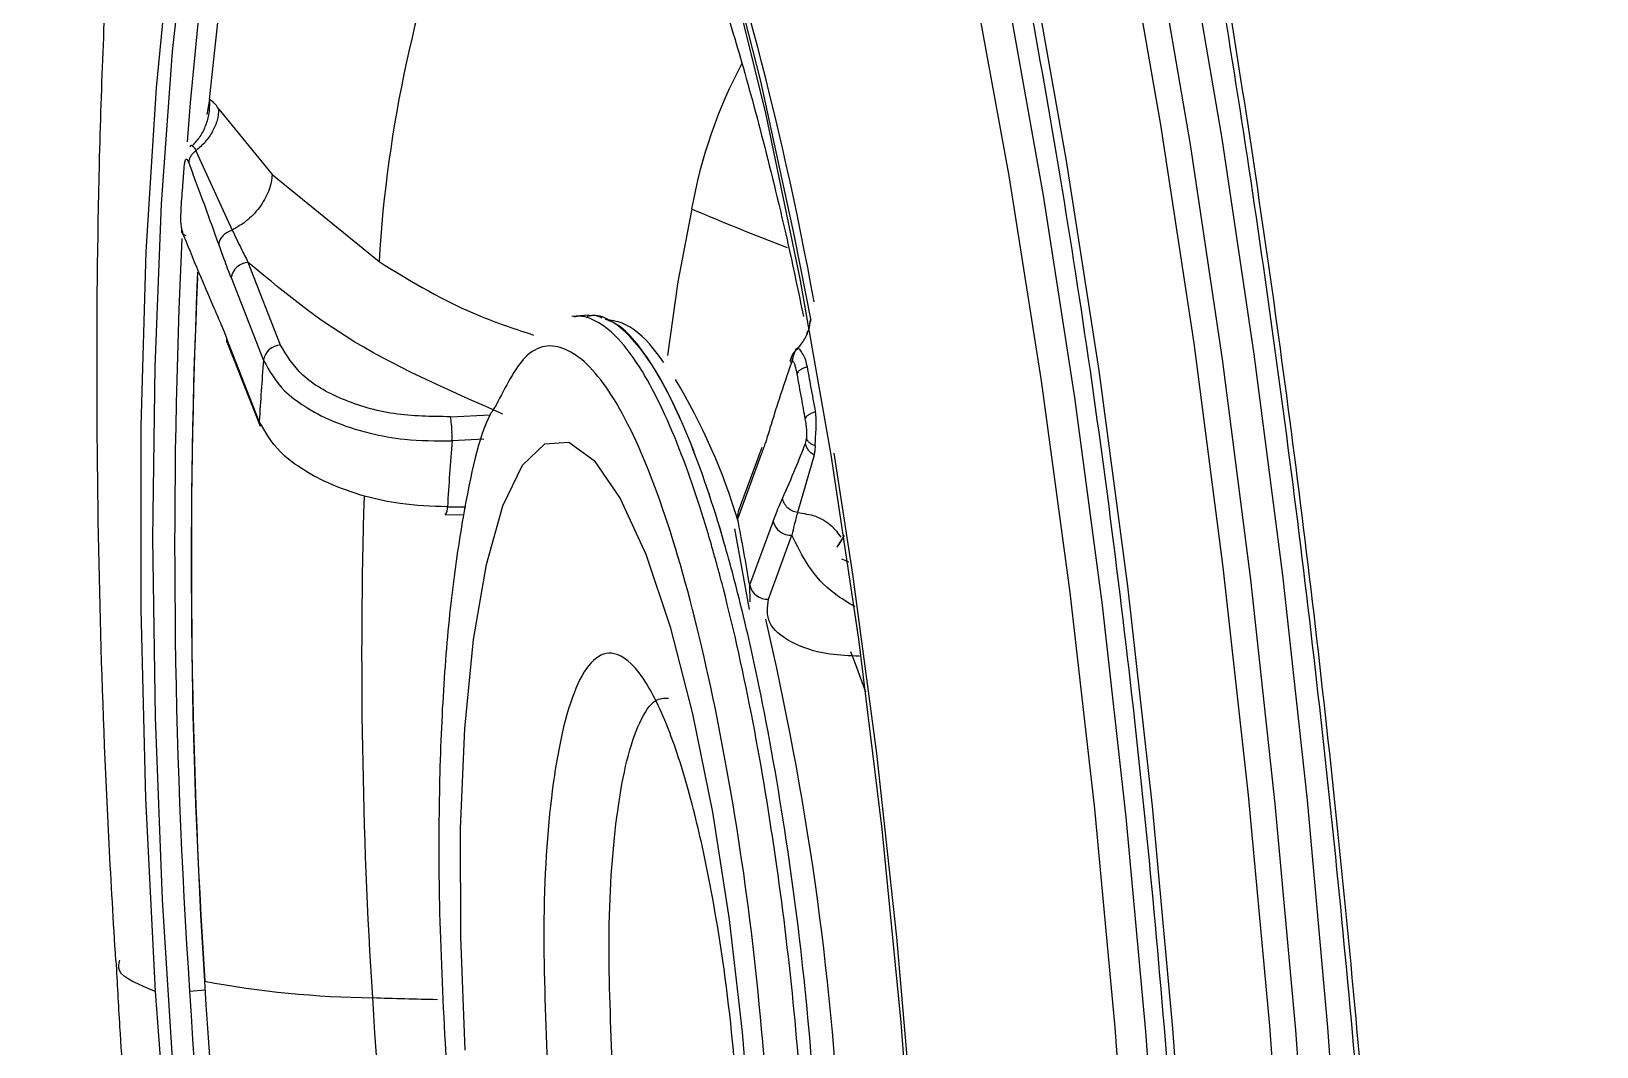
# Model space of a CAD drawing. Extents: x 525 to 613, y 487 to 635.
# Drawn here: x 602.605 to 603.692, y 550.013 to 550.718 of the extents above; entities that cross this region are included whole.
import ezdxf

# ---------------------------------------------------------------- set-up
doc = ezdxf.new("R2010")
doc.units = 0
doc.header["$MEASUREMENT"] = 0
doc.layers.add('1', color=4, linetype='Continuous')
doc.layers.add('STD TEST', color=3, linetype='Continuous')

# ---------------------------------------------------------------- blocks, each defined once
blk = doc.blocks.new('2023 VANGUARD')
at = {"layer": '1', "color": 3, "linetype": 'Continuous', "lineweight": 25}
for p, q in [((33.7688, -42.0202), (33.7671, -42.0305)), ((33.7688, -42.0202), (33.7671, -42.0305)), ((33.7754, -42.0268), (33.8125, -42.0722)), ((33.7754, -42.0268), (33.8125, -42.0722)), ((33.7595, -42.0557), (33.7847, -42.1109)), ((33.7595, -42.0557), (33.7847, -42.1109)), ((33.8125, -42.0722), (33.8867, -42.1328)), ((33.8125, -42.0722), (33.8867, -42.1328)), ((33.7839, -42.1439), (33.8064, -42.2014)), ((33.8183, -42.1908), (33.7958, -42.1333)), ((34.0325, -42.17), (34.0205, -42.1709)), ((34.0325, -42.17), (34.0205, -42.1709)), ((33.8035, -42.2438), (33.781, -42.1864)), ((33.7815, -42.1897), (33.804, -42.2472)), ((33.7815, -42.1897), (33.804, -42.2472)), ((34.1732, -42.1988), (34.1721, -42.2023)), ((34.1732, -42.1988), (34.1721, -42.2023)), ((33.9362, -42.2406), (33.9639, -42.2392)), ((33.9594, -42.2562), (33.9374, -42.2573)), ((33.9594, -42.2562), (33.9374, -42.2573)), ((34.1525, -42.262), (34.1362, -42.3065)), ((34.1525, -42.262), (34.1362, -42.3065)), ((34.1358, -42.3115), (34.1521, -42.267)), ((34.1888, -42.2672), (34.1773, -42.3072)), ((34.1888, -42.2672), (34.1773, -42.3072)), ((33.9342, -42.3032), (33.947, -42.3031)), ((33.9342, -42.3032), (33.947, -42.3031)), ((33.9327, -42.3087), (33.9456, -42.3086)), ((33.9327, -42.3087), (33.9456, -42.3086)), ((34.1604, -42.3132), (34.1441, -42.3577)), ((34.1336, -42.3184), (34.1437, -42.3745)), ((34.1336, -42.3184), (34.1437, -42.3745)), ((34.1572, -42.3674), (34.1735, -42.3229)), ((34.2098, -42.3232), (34.2047, -42.3313)), ((34.2055, -42.3302), (34.2084, -42.3259)), ((34.1441, -42.3577), (34.1442, -42.3692)), ((34.1441, -42.3577), (34.1442, -42.3692)), ((33.755, -42.6399), (33.7659, -42.639))]:
    blk.add_line(p, q, dxfattribs=at)
at = {"layer": '1', "color": 3, "linetype": 'Continuous', "lineweight": 25, "flags": 128}
for points in [[(34.5571, -42.8233), (34.5458, -42.6651), (34.5315, -42.5072), (34.5144, -42.3508), (34.4946, -42.1971), (34.4723, -42.0473), (34.4476, -41.9024), (34.4206, -41.7637), (34.3918, -41.6322), (34.3611, -41.5088), (34.3289, -41.3945), (34.2955, -41.2902), (34.261, -41.1967), (34.2257, -41.1147), (34.1899, -41.0447), (34.1539, -40.9874), (34.118, -40.9432), (34.0824, -40.9124), (34.0473, -40.8952), (34.0157, -40.8916)], [(34.5348, -42.8246), (34.5235, -42.6669), (34.5092, -42.5096), (34.4922, -42.3537), (34.4725, -42.2006), (34.4502, -42.0513), (34.4256, -41.907), (34.3988, -41.7687), (34.37, -41.6376), (34.3394, -41.5147), (34.3074, -41.4008), (34.274, -41.2969), (34.2396, -41.2037), (34.2045, -41.1219), (34.1689, -41.0522), (34.133, -40.9951), (34.0972, -40.9511), (34.0617, -40.9203), (34.0268, -40.9032), (33.9927, -40.8999), (33.9598, -40.9102), (33.9282, -40.9343), (33.9234, -40.9393)], [(34.5169, -42.8246), (34.5053, -42.664), (34.4907, -42.5037), (34.4731, -42.3451), (34.4528, -42.1894), (34.4298, -42.0378), (34.4043, -41.8917), (34.3766, -41.7522), (34.3469, -41.6203), (34.3154, -41.4972), (34.2823, -41.3838), (34.248, -41.2811), (34.2127, -41.1899), (34.1767, -41.111), (34.1402, -41.0448), (34.1037, -40.9921), (34.0673, -40.9532), (34.0314, -40.9284), (33.9962, -40.918), (33.9621, -40.9219), (33.9293, -40.9403), (33.898, -40.9729), (33.89, -40.9839)], [(33.8356, -41.1401), (33.8518, -41.1105), (33.8809, -41.0709), (33.9117, -41.0453), (33.944, -41.0339), (33.9774, -41.0369), (34.0117, -41.0541), (34.0467, -41.0854), (34.0819, -41.1307), (34.1172, -41.1894), (34.1521, -41.2611), (34.1864, -41.3452), (34.2198, -41.4409), (34.2521, -41.5475), (34.2829, -41.664), (34.312, -41.7895), (34.3391, -41.9228), (34.364, -42.0628), (34.3866, -42.2084), (34.4065, -42.3583), (34.4236, -42.5112), (34.4379, -42.6658), (34.4491, -42.8208)], [(34.4301, -42.8173), (34.4193, -42.6679), (34.4056, -42.5189), (34.3891, -42.3716), (34.3699, -42.2271), (34.3482, -42.0868), (34.3241, -41.9519), (34.298, -41.8234), (34.27, -41.7025), (34.2403, -41.5902), (34.2092, -41.4875), (34.177, -41.3952), (34.1439, -41.3142), (34.1102, -41.2451), (34.0763, -41.1885), (34.0423, -41.1449), (34.0176, -41.1215)], [(34.409, -42.8178), (34.3979, -42.6652), (34.3838, -42.5131), (34.3667, -42.3628), (34.3468, -42.2157), (34.3243, -42.0731), (34.2994, -41.9363), (34.2723, -41.8065), (34.2432, -41.6849), (34.2125, -41.5727), (34.1804, -41.4707), (34.1472, -41.3801), (34.1132, -41.3015), (34.0786, -41.2357), (34.0439, -41.1833), (34.0205, -41.1556)], [(33.8751, -43.528), (33.8499, -43.4288), (33.8264, -43.3212), (33.805, -43.2066), (33.7859, -43.0862), (33.7693, -42.9615), (33.7554, -42.834), (33.7443, -42.7051), (33.7363, -42.5763), (33.7314, -42.4493), (33.7296, -42.3253), (33.7311, -42.206), (33.7356, -42.0927), (33.7433, -41.9867), (33.754, -41.8893), (33.7676, -41.8016), (33.784, -41.7246), (33.8028, -41.6593), (33.824, -41.6064), (33.8473, -41.5666), (33.8724, -41.5402), (33.8989, -41.5277), (33.9267, -41.5291)], [(33.7536, -42.0495), (33.7556, -42.0223), (33.7657, -41.9191), (33.7789, -41.8259), (33.7951, -41.744), (33.8141, -41.6743), (33.8355, -41.6176), (33.8593, -41.5749), (33.8849, -41.5464), (33.9122, -41.5328), (33.9198, -41.5316)], [(33.9267, -41.5291), (33.9553, -41.5444), (33.9845, -41.5735), (34.0138, -41.6161), (34.043, -41.6715), (34.0717, -41.7392), (34.0996, -41.8184), (34.1263, -41.9082), (34.1516, -42.0074), (34.175, -42.115), (34.1865, -42.1738)], [(33.9427, -41.526), (33.9504, -41.5316), (33.981, -41.5629), (34.0118, -41.6087), (34.0423, -41.6685), (34.0723, -41.7414), (34.1013, -41.8267), (34.129, -41.9231), (34.155, -42.0296), (34.1789, -42.1448), (34.2006, -42.2671), (34.2197, -42.3951), (34.236, -42.5272), (34.2492, -42.6617), (34.2593, -42.7969)], [(33.7314, -42.6401), (33.7247, -42.5059), (33.7214, -42.3743), (33.7215, -42.2471), (33.725, -42.1258), (33.732, -42.0119), (33.7423, -41.907), (33.7557, -41.8122), (33.7722, -41.7289), (33.7915, -41.658), (33.8133, -41.6004), (33.8374, -41.5569), (33.8482, -41.5429)], [(33.7688, -42.0202), (33.7798, -41.9191), (33.794, -41.8289), (33.8112, -41.7507), (33.8313, -41.6857), (33.8539, -41.6347), (33.8694, -41.6099)], [(33.7688, -42.0202), (33.7798, -41.9191), (33.794, -41.8289), (33.8112, -41.7507), (33.8313, -41.6857), (33.8539, -41.6347), (33.8694, -41.6099)], [(34.1039, -42.0961), (34.0942, -42.1469), (34.087, -42.1981)], [(34.1039, -42.0961), (34.0942, -42.1469), (34.087, -42.1981)], [(33.7815, -42.1897), (33.781, -42.1882), (33.781, -42.1864)], [(33.7815, -42.1897), (33.781, -42.1882), (33.781, -42.1864)], [(33.9466, -42.6808), (33.9434, -42.6021), (33.9433, -42.5268), (33.9463, -42.4572), (33.9523, -42.3954), (33.9612, -42.3434), (33.9726, -42.3025), (33.9863, -42.2742), (34.0018, -42.2593), (34.0186, -42.2582), (34.0362, -42.271), (34.0542, -42.2973), (34.0719, -42.3362), (34.0888, -42.3866), (34.1044, -42.447), (34.1183, -42.5155), (34.1299, -42.59), (34.139, -42.6684), (34.1453, -42.7481)], [(33.9466, -42.6808), (33.9434, -42.6021), (33.9433, -42.5268), (33.9463, -42.4572), (33.9523, -42.3954), (33.9612, -42.3434), (33.9726, -42.3025), (33.9863, -42.2742), (34.0018, -42.2593), (34.0186, -42.2582), (34.0362, -42.271), (34.0542, -42.2973), (34.0719, -42.3362), (34.0888, -42.3866), (34.1044, -42.447), (34.1183, -42.5155), (34.1299, -42.59), (34.139, -42.6684), (34.1453, -42.7481)], [(34.2026, -42.2658), (34.2156, -42.35), (34.2322, -42.4747), (34.2461, -42.6022), (34.2571, -42.7311), (34.2652, -42.8598), (34.2701, -42.9869), (34.2718, -43.1109), (34.2704, -43.2302), (34.2658, -43.3435), (34.2581, -43.4495), (34.2474, -43.5469), (34.2338, -43.6346), (34.2175, -43.7115), (34.1986, -43.7769), (34.1774, -43.8297), (34.1542, -43.8696), (34.1291, -43.896), (34.1025, -43.9085), (34.0997, -43.909)], [(34.2078, -42.3393), (34.2085, -42.3395), (34.2128, -42.3414)], [(34.2142, -42.4038), (34.2168, -42.4103), (34.2245, -42.4317)], [(34.2142, -42.4038), (34.2168, -42.4103), (34.2245, -42.4317)], [(34.0182, -43.8843), (34.0097, -43.8742), (33.9789, -43.8284), (33.9483, -43.7686), (33.9184, -43.6956), (33.8894, -43.6104), (33.8617, -43.5139), (33.8357, -43.4074), (33.8117, -43.2923), (33.7901, -43.1699), (33.771, -43.0419), (33.7547, -42.9098), (33.7415, -42.7753), (33.7314, -42.6401)]]:
    blk.add_lwpolyline(points, dxfattribs=at)
at = {"layer": '1', "color": 3, "linetype": 'Continuous', "lineweight": 25}
for centre, radius, start, end in [((31.8335, -42.5896), 2.3941, 10.3206, 19.614), ((34.7996, -42.1876), 0.9146, 158.997, 176.5644), ((34.4366, -42.1546), 0.3379, 151.7304, 170.0403), ((35.0351, -39.8889), 2.3957, 247.1244, 248.8339), ((38.3858, -42.3301), 4.6411, 177.3649, 183.8275), ((38.3319, -42.3417), 4.5757, 177.474, 183.6482), ((33.7965, -42.1461), 0.0128, 93.192, 170.4597), ((38.3391, -42.3414), 4.5828, 177.5331, 183.6456), ((33.819, -42.2035), 0.0128, 93.1922, 170.46), ((36.1427, -42.385), 2.3435, 175.5066, 176.546), ((33.727, -42.4348), 0.4267, 16.5533, 31.0535), ((33.8741, -42.2528), 0.0633, 1.4121, 11.1183), ((33.8633, -42.2544), 0.0741, 357.734, 2.4334), ((35.9622, -42.421), 2.0314, 175.3774, 176.6751), ((37.6285, -42.4085), 3.7539, 178.2875, 183.6013), ((33.9275, -42.3043), 0.00683, 319.8128, 9.1812), ((34.1451, -42.3098), 0.00951, 159.9663, 190.4973), ((31.0408, -42.892), 3.149, 9.7691, 10.6227), ((34.1726, -42.3104), 0.0125, 192.8652, 274.114), ((34.1563, -42.3549), 0.0125, 192.8651, 274.1137), ((32.1282, -42.8561), 2.0819, 2.9392, 13.1819), ((38.9116, -42.3271), 5.1552, 183.3998, 189.2496), ((33.8882, -41.9867), 0.6577, 259.2494, 269.4671), ((39.0336, -42.319), 5.2883, 183.4787, 189.3046), ((38.0303, -42.3968), 4.1556, 183.4145, 188.8627), ((33.9624, -40.4141), 2.2317, 267.9361, 269.0954)]:
    blk.add_arc(centre, radius, start, end, dxfattribs=at)
for points, knots in [([(34.6607, -40.4817), (34.6696, -40.5467), (34.688, -40.6813), (34.7148, -40.8894), (34.7419, -41.1076), (34.7683, -41.332), (34.7937, -41.5599), (34.8179, -41.7915), (34.8412, -42.0277), (34.8634, -42.2689), (34.8844, -42.515), (34.9041, -42.7658), (34.9225, -43.0228), (34.9395, -43.2859), (34.9549, -43.5553), (34.9685, -43.8292), (34.9803, -44.1078), (34.9902, -44.3912), (34.9981, -44.6792), (35.0039, -44.9719), (35.0076, -45.2693), (35.0077, -45.4691), (35.0078, -45.5697)], [0, 0, 0, 0, 0.038581, 0.079808, 0.12337, 0.167786, 0.212618, 0.258169, 0.304675, 0.352143, 0.400543, 0.449842, 0.500001, 0.551983, 0.604837, 0.658573, 0.713205, 0.768744, 0.825197, 0.88256, 0.940829, 1, 1, 1, 1]), ([(33.3667, -41.3676), (33.3646, -41.4188), (33.3628, -41.4709), (33.3608, -41.5504), (33.3602, -41.5773), (33.3595, -41.6177), (33.3593, -41.6312), (33.359, -41.6512), (33.3589, -41.6579), (33.3587, -41.6678), (33.3586, -41.6711), (33.3585, -41.6759), (33.3585, -41.6775), (33.3584, -41.6808), (33.3584, -41.6834), (33.3585, -41.687), (33.3586, -41.6897), (33.3587, -41.6911), (33.359, -41.6955), (33.3592, -41.6984), (33.3597, -41.7063), (33.3599, -41.7107), (33.3603, -41.7188), (33.3605, -41.7226), (33.3609, -41.73), (33.3611, -41.7337), (33.3619, -41.7516), (33.3626, -41.7656), (33.3647, -41.8069), (33.3661, -41.8335), (33.3703, -41.9143), (33.3733, -41.969), (33.3836, -42.1343), (33.3918, -42.2449), (33.4058, -42.4124), (33.4107, -42.4686), (33.421, -42.5807), (33.4264, -42.6365), (33.4433, -42.8027), (33.4554, -42.912), (33.4812, -43.1279), (33.495, -43.2344), (33.5168, -43.3921), (33.5243, -43.4444), (33.5395, -43.5469), (33.5472, -43.5973), (33.5707, -43.7461), (33.5868, -43.842), (33.6202, -44.0273), (33.6374, -44.1167), (33.6641, -44.2461), (33.6731, -44.2884), (33.6911, -44.3703), (33.7002, -44.4101), (33.7277, -44.526), (33.7462, -44.5988), (33.7745, -44.7015), (33.784, -44.7347), (33.8031, -44.7989), (33.8224, -44.861), (33.842, -44.9185), (33.8615, -44.9734), (33.8712, -44.9995), (33.9005, -45.0741), (33.92, -45.1188), (33.9591, -45.1986), (33.9787, -45.2337), (34.0081, -45.2795), (34.0179, -45.2936), (34.0374, -45.3192), (34.047, -45.3308), (34.0758, -45.362), (34.0948, -45.3779), (34.1322, -45.401), (34.1506, -45.408), (34.178, -45.412), (34.1871, -45.4123), (34.2051, -45.4106), (34.214, -45.4087), (34.2403, -45.4), (34.2573, -45.3902), (34.2902, -45.3631), (34.3062, -45.3459), (34.3372, -45.3045), (34.3522, -45.2805), (34.3812, -45.2258), (34.3952, -45.195), (34.4218, -45.1281), (34.4344, -45.0919), (34.4523, -45.0338), (34.4582, -45.0138), (34.4695, -44.9726), (34.475, -44.9514), (34.4909, -44.8866), (34.5008, -44.8414), (34.5284, -44.7012), (34.544, -44.6014), (34.5701, -44.3911), (34.5806, -44.2802), (34.5963, -44.0569), (34.6016, -43.9438), (34.6062, -43.773), (34.6072, -43.7159), (34.608, -43.6013), (34.608, -43.5437), (34.6062, -43.3726), (34.6031, -43.2609), (34.5936, -43.0425), (34.5872, -42.9358), (34.5757, -42.7798), (34.5715, -42.7284), (34.5625, -42.6271), (34.5577, -42.5773), (34.5427, -42.4315), (34.5319, -42.3389), (34.5089, -42.1623), (34.4967, -42.0783), (34.4717, -41.9186), (34.4588, -41.8428), (34.4391, -41.7352), (34.4325, -41.7003), (34.4193, -41.6331), (34.4127, -41.6007), (34.3801, -41.4442), (34.3546, -41.3369), (34.3191, -41.1981), (34.3077, -41.1557), (34.286, -41.078), (34.2756, -41.0426), (34.261, -40.994), (34.2563, -40.9786), (34.2496, -40.9566), (34.2473, -40.9495), (34.2441, -40.9388), (34.243, -40.9353), (34.2413, -40.9298), (34.2408, -40.9279), (34.2399, -40.9247), (34.2396, -40.9235), (34.2391, -40.9214), (34.2389, -40.9207), (34.2385, -40.9191), (34.2384, -40.9183), (34.238, -40.9169), (34.2378, -40.9163), (34.2373, -40.9149), (34.2371, -40.9141), (34.2364, -40.9119), (34.2359, -40.9104), (34.2345, -40.906), (34.2336, -40.903), (34.2309, -40.894), (34.229, -40.888), (34.2238, -40.8708), (34.2204, -40.8602), (34.2048, -40.8105), (34.1953, -40.782), (34.189, -40.7632)], [0, 0, 0, 0, 0.007813, 0.007813, 0.011719, 0.011719, 0.013672, 0.013672, 0.014648, 0.014648, 0.015137, 0.015137, 0.015381, 0.015381, 0.015625, 0.015747, 0.015747, 0.015869, 0.015869, 0.016113, 0.016113, 0.016602, 0.016602, 0.01709, 0.01709, 0.017578, 0.017578, 0.019531, 0.019531, 0.023437, 0.023437, 0.03125, 0.03125, 0.046875, 0.046875, 0.054688, 0.054688, 0.0625, 0.0625, 0.078125, 0.078125, 0.09375, 0.09375, 0.101563, 0.101563, 0.109375, 0.109375, 0.125, 0.125, 0.140625, 0.140625, 0.148438, 0.148438, 0.15625, 0.15625, 0.171875, 0.171875, 0.179688, 0.179688, 0.1875, 0.195313, 0.195313, 0.203125, 0.203125, 0.21875, 0.21875, 0.234375, 0.234375, 0.242188, 0.242188, 0.25, 0.25, 0.265625, 0.265625, 0.28125, 0.28125, 0.289063, 0.289063, 0.296875, 0.296875, 0.3125, 0.3125, 0.328125, 0.328125, 0.34375, 0.34375, 0.359375, 0.359375, 0.375, 0.375, 0.382813, 0.382813, 0.390625, 0.390625, 0.40625, 0.40625, 0.4375, 0.4375, 0.46875, 0.46875, 0.5, 0.5, 0.515625, 0.515625, 0.53125, 0.53125, 0.5625, 0.5625, 0.59375, 0.59375, 0.609375, 0.609375, 0.625, 0.625, 0.65625, 0.65625, 0.6875, 0.6875, 0.71875, 0.71875, 0.734375, 0.734375, 0.75, 0.75, 0.8125, 0.8125, 0.84375, 0.84375, 0.875, 0.875, 0.890625, 0.890625, 0.898438, 0.898438, 0.902344, 0.902344, 0.904297, 0.904297, 0.905273, 0.905273, 0.905762, 0.905762, 0.90625, 0.90625, 0.907227, 0.907227, 0.908203, 0.908203, 0.910156, 0.910156, 0.914063, 0.914063, 0.921875, 0.921875, 0.9375, 0.9375, 1, 1, 1, 1]), ([(34.195, -40.8117), (34.2072, -40.8485), (34.2379, -40.9412), (34.2897, -41.1122), (34.3449, -41.3187), (34.3979, -41.5477), (34.447, -41.7958), (34.4907, -42.0586), (34.5279, -42.3303), (34.5582, -42.6077), (34.5812, -42.8872), (34.5966, -43.1654), (34.6042, -43.4396), (34.6042, -43.702), (34.5973, -43.9392), (34.5858, -44.1411), (34.572, -44.3047), (34.558, -44.434), (34.5434, -44.546), (34.5261, -44.658), (34.5028, -44.7832), (34.4725, -44.9127), (34.4439, -45.0068), (34.4208, -45.0692), (34.404, -45.1088), (34.3863, -45.1438), (34.373, -45.1661), (34.3661, -45.1763), (34.3673, -45.1762), (34.3677, -45.1762)], [0, 0, 0, 0, 0.027921, 0.070404, 0.113733, 0.158664, 0.205575, 0.253061, 0.300435, 0.348201, 0.396224, 0.443997, 0.492035, 0.540502, 0.586247, 0.626181, 0.660548, 0.689055, 0.711984, 0.738765, 0.773226, 0.815123, 0.85904, 0.881102, 0.903282, 0.92565, 0.951576, 0.982179, 1, 1, 1, 1]), ([(34.3563, -45.183), (34.3559, -45.1832), (34.3463, -45.189), (34.3269, -45.193), (34.2983, -45.1944), (34.2693, -45.1869), (34.2439, -45.1736), (34.222, -45.1574), (34.2033, -45.1404), (34.1835, -45.119), (34.1627, -45.0926), (34.1409, -45.0608), (34.1182, -45.023), (34.0949, -44.9794), (34.0703, -44.9279), (34.0428, -44.8639), (34.0189, -44.8013), (34.0002, -44.7481), (33.9887, -44.7139), (33.9785, -44.6828), (33.9698, -44.655), (33.9623, -44.6308), (33.9477, -44.582), (33.9262, -44.5063), (33.8986, -44.4001), (33.8734, -44.2956), (33.8506, -44.1941), (33.8226, -44.0616), (33.7896, -43.8926), (33.753, -43.6834), (33.7191, -43.47), (33.6876, -43.2516), (33.6581, -43.0262), (33.6333, -42.8151), (33.6129, -42.6225), (33.5966, -42.4534), (33.5819, -42.2835), (33.5684, -42.1125), (33.5584, -41.9417), (33.5464, -41.7779), (33.5512, -41.6212), (33.5545, -41.5208), (33.5562, -41.4698)], [0, 0, 0, 0, 0.001057, 0.02657, 0.052179, 0.077885, 0.103685, 0.119219, 0.135677, 0.153057, 0.171359, 0.19058, 0.21072, 0.231777, 0.252518, 0.276911, 0.306282, 0.318291, 0.329064, 0.338601, 0.346904, 0.353973, 0.359808, 0.388998, 0.416377, 0.441948, 0.465715, 0.48768, 0.531696, 0.574913, 0.616267, 0.657985, 0.700555, 0.743376, 0.775664, 0.807676, 0.83759, 0.870986, 0.904698, 0.936241, 0.967578, 1, 1, 1, 1]), ([(33.7179, -41.6742), (33.7152, -41.6975), (33.7066, -41.7711), (33.6981, -41.9012), (33.6915, -42.0614), (33.6899, -42.2226), (33.6923, -42.3805), (33.6973, -42.5123), (33.702, -42.5915), (33.7036, -42.6186)], [0, 0, 0, 0, 0.080155, 0.252252, 0.430299, 0.598254, 0.75995, 0.917876, 1, 1, 1, 1]), ([(34.284, -41.6984), (34.2847, -41.7009), (34.2946, -41.7396), (34.3125, -41.8217), (34.3373, -41.9444), (34.3601, -42.0738), (34.3809, -42.2079), (34.3994, -42.3459), (34.4156, -42.4867), (34.4293, -42.6292), (34.438, -42.7404), (34.4421, -42.8037), (34.4431, -42.8195)], [0, 0, 0, 0, 0.008182, 0.126869, 0.24573, 0.364715, 0.483791, 0.602932, 0.722117, 0.84133, 0.960558, 1, 1, 1, 1]), ([(34.0895, -41.8585), (34.0894, -41.8583), (34.0886, -41.857), (34.0927, -41.8644), (34.1004, -41.8816), (34.1119, -41.9109), (34.126, -41.9519), (34.142, -42.005), (34.1591, -42.0701), (34.1724, -42.1266), (34.1797, -42.1625), (34.1814, -42.1708)], [0, 0, 0, 0, 0.027228, 0.132533, 0.246345, 0.369815, 0.503085, 0.645463, 0.795719, 0.952418, 1, 1, 1, 1]), ([(34.0895, -41.8585), (34.0894, -41.8583), (34.0886, -41.857), (34.0927, -41.8644), (34.1004, -41.8816), (34.1119, -41.9109), (34.126, -41.9519), (34.142, -42.005), (34.1591, -42.0701), (34.1724, -42.1266), (34.1797, -42.1625), (34.1814, -42.1708)], [0, 0, 0, 0, 0.027228, 0.132533, 0.246345, 0.369815, 0.503085, 0.645463, 0.795719, 0.952418, 1, 1, 1, 1]), ([(33.7688, -42.0214), (33.7688, -42.0242), (33.7688, -42.0299), (33.7664, -42.0382), (33.7626, -42.046), (33.7588, -42.0502), (33.7569, -42.0523)], [0, 0, 0, 0, 0.24492, 0.497148, 0.750853, 1, 1, 1, 1]), ([(33.7688, -42.0214), (33.7688, -42.0242), (33.7688, -42.0299), (33.7664, -42.0382), (33.7626, -42.046), (33.7588, -42.0502), (33.7569, -42.0523)], [0, 0, 0, 0, 0.24492, 0.497148, 0.750853, 1, 1, 1, 1]), ([(33.7754, -42.0268), (33.7743, -42.0251), (33.7719, -42.0217), (33.7698, -42.0207), (33.7688, -42.0202)], [0, 0, 0, 0, 0.495801, 1, 1, 1, 1]), ([(33.7688, -42.0202), (33.7688, -42.0205), (33.7688, -42.0209), (33.7688, -42.0213), (33.7688, -42.0214)], [0, 0, 0, 0, 0.559026, 1, 1, 1, 1]), ([(33.7754, -42.0268), (33.7743, -42.0251), (33.7719, -42.0217), (33.7698, -42.0207), (33.7688, -42.0202)], [0, 0, 0, 0, 0.495801, 1, 1, 1, 1]), ([(33.7688, -42.0202), (33.7688, -42.0205), (33.7688, -42.0209), (33.7688, -42.0213), (33.7688, -42.0214)], [0, 0, 0, 0, 0.559026, 1, 1, 1, 1]), ([(33.7754, -42.0268), (33.7751, -42.0294), (33.7746, -42.0345), (33.7712, -42.0423), (33.7663, -42.0497), (33.7618, -42.0537), (33.7595, -42.0557)], [0, 0, 0, 0, 0.2435327, 0.4957816, 0.7502251, 1, 1, 1, 1]), ([(33.7754, -42.0268), (33.7751, -42.0294), (33.7746, -42.0345), (33.7712, -42.0423), (33.7663, -42.0497), (33.7618, -42.0537), (33.7595, -42.0557)], [0, 0, 0, 0, 0.2435327, 0.4957816, 0.7502251, 1, 1, 1, 1]), ([(33.7595, -42.0557), (33.7588, -42.0563), (33.7574, -42.0573), (33.7559, -42.0593), (33.7548, -42.0615), (33.7546, -42.063), (33.7545, -42.0637)], [0, 0, 0, 0, 0.246698, 0.5, 0.753302, 1, 1, 1, 1]), ([(33.7595, -42.0557), (33.7588, -42.0563), (33.7574, -42.0573), (33.7559, -42.0593), (33.7548, -42.0615), (33.7546, -42.063), (33.7545, -42.0637)], [0, 0, 0, 0, 0.246698, 0.5, 0.753302, 1, 1, 1, 1]), ([(33.7569, -42.0523), (33.7563, -42.0521), (33.7556, -42.0518), (33.7554, -42.0528), (33.7553, -42.0529)], [0, 0, 0, 0, 0.8634338, 1, 1, 1, 1]), ([(33.7569, -42.0523), (33.7563, -42.0521), (33.7556, -42.0518), (33.7554, -42.0528), (33.7553, -42.0529)], [0, 0, 0, 0, 0.8634338, 1, 1, 1, 1]), ([(33.7569, -42.0523), (33.7573, -42.0527), (33.7582, -42.0533), (33.7591, -42.0549), (33.7595, -42.0557)], [0, 0, 0, 0, 0.496987, 1, 1, 1, 1]), ([(33.7569, -42.0523), (33.7573, -42.0527), (33.7582, -42.0533), (33.7591, -42.0549), (33.7595, -42.0557)], [0, 0, 0, 0, 0.496987, 1, 1, 1, 1]), ([(33.7512, -42.0684), (33.7513, -42.0672), (33.7515, -42.0649), (33.752, -42.0626), (33.7526, -42.0614), (33.753, -42.0615), (33.7532, -42.0616)], [0, 0, 0, 0, 0.316144, 0.604812, 0.810522, 1, 1, 1, 1]), ([(33.7512, -42.0684), (33.7513, -42.0672), (33.7515, -42.0649), (33.752, -42.0626), (33.7526, -42.0614), (33.753, -42.0615), (33.7532, -42.0616)], [0, 0, 0, 0, 0.316144, 0.604812, 0.810522, 1, 1, 1, 1]), ([(33.7545, -42.0637), (33.7542, -42.0631), (33.7538, -42.0621), (33.7534, -42.0618), (33.7532, -42.0616)], [0, 0, 0, 0, 0.5571348, 1, 1, 1, 1]), ([(33.7545, -42.0637), (33.7542, -42.0631), (33.7538, -42.0621), (33.7534, -42.0618), (33.7532, -42.0616)], [0, 0, 0, 0, 0.5571348, 1, 1, 1, 1]), ([(33.7753, -42.1206), (33.7714, -42.1098), (33.7645, -42.0904), (33.7575, -42.0719), (33.7545, -42.0637)], [0, 0, 0, 0, 0.559997, 1, 1, 1, 1]), ([(33.7753, -42.1206), (33.7714, -42.1098), (33.7645, -42.0904), (33.7575, -42.0719), (33.7545, -42.0637)], [0, 0, 0, 0, 0.559997, 1, 1, 1, 1]), ([(33.7492, -42.0971), (33.7495, -42.0918), (33.7502, -42.0822), (33.7509, -42.0726), (33.7512, -42.0684)], [0, 0, 0, 0, 0.56, 1, 1, 1, 1]), ([(33.7492, -42.0971), (33.7495, -42.0918), (33.7502, -42.0822), (33.7509, -42.0726), (33.7512, -42.0684)], [0, 0, 0, 0, 0.56, 1, 1, 1, 1]), ([(33.8125, -42.0722), (33.812, -42.0757), (33.811, -42.0829), (33.8049, -42.0941), (33.796, -42.1042), (33.7884, -42.1087), (33.7847, -42.1109)], [0, 0, 0, 0, 0.235391, 0.489489, 0.749289, 1, 1, 1, 1]), ([(33.8125, -42.0722), (33.812, -42.0757), (33.811, -42.0829), (33.8049, -42.0941), (33.796, -42.1042), (33.7884, -42.1087), (33.7847, -42.1109)], [0, 0, 0, 0, 0.235391, 0.489489, 0.749289, 1, 1, 1, 1]), ([(33.7498, -42.1106), (33.7496, -42.1095), (33.7492, -42.1072), (33.7489, -42.1023), (33.7491, -42.0992), (33.7492, -42.0971)], [0, 0, 0, 0, 0.24307, 0.51589, 1, 1, 1, 1]), ([(33.7498, -42.1106), (33.7496, -42.1095), (33.7492, -42.1072), (33.7489, -42.1023), (33.7491, -42.0992), (33.7492, -42.0971)], [0, 0, 0, 0, 0.24307, 0.51589, 1, 1, 1, 1]), ([(33.7526, -42.1149), (33.752, -42.1146), (33.751, -42.1141), (33.75, -42.1131), (33.7495, -42.1119), (33.7497, -42.111), (33.7498, -42.1106)], [0, 0, 0, 0, 0.247007, 0.5, 0.752993, 1, 1, 1, 1]), ([(33.7526, -42.1149), (33.752, -42.1146), (33.751, -42.1141), (33.75, -42.1131), (33.7495, -42.1119), (33.7497, -42.111), (33.7498, -42.1106)], [0, 0, 0, 0, 0.247007, 0.5, 0.752993, 1, 1, 1, 1]), ([(33.7498, -42.1106), (33.75, -42.1115), (33.7503, -42.1131), (33.7507, -42.1142), (33.7509, -42.1147)], [0, 0, 0, 0, 0.562739, 1, 1, 1, 1]), ([(33.7498, -42.1106), (33.75, -42.1115), (33.7503, -42.1131), (33.7507, -42.1142), (33.7509, -42.1147)], [0, 0, 0, 0, 0.562739, 1, 1, 1, 1]), ([(33.7847, -42.1109), (33.7835, -42.1114), (33.7811, -42.1123), (33.7781, -42.1147), (33.7759, -42.1176), (33.7755, -42.1196), (33.7753, -42.1206)], [0, 0, 0, 0, 0.2430983, 0.4999999, 0.7569015, 1, 1, 1, 1]), ([(33.7847, -42.1109), (33.7835, -42.1114), (33.7811, -42.1123), (33.7781, -42.1147), (33.7759, -42.1176), (33.7755, -42.1196), (33.7753, -42.1206)], [0, 0, 0, 0, 0.2430983, 0.4999999, 0.7569015, 1, 1, 1, 1]), ([(33.7847, -42.1109), (33.7868, -42.1152), (33.7904, -42.1229), (33.7941, -42.1301), (33.7958, -42.1333)], [0, 0, 0, 0, 0.561456, 1, 1, 1, 1]), ([(33.7847, -42.1109), (33.7868, -42.1152), (33.7904, -42.1229), (33.7941, -42.1301), (33.7958, -42.1333)], [0, 0, 0, 0, 0.561456, 1, 1, 1, 1]), ([(33.7509, -42.1147), (33.7549, -42.1244), (33.7619, -42.1418), (33.7691, -42.1582), (33.7722, -42.1654)], [0, 0, 0, 0, 0.559998, 1, 1, 1, 1]), ([(33.7509, -42.1147), (33.7549, -42.1244), (33.7619, -42.1418), (33.7691, -42.1582), (33.7722, -42.1654)], [0, 0, 0, 0, 0.559998, 1, 1, 1, 1]), ([(33.7839, -42.1439), (33.7823, -42.1397), (33.7794, -42.1322), (33.7766, -42.1242), (33.7753, -42.1206)], [0, 0, 0, 0, 0.559985, 1, 1, 1, 1]), ([(33.7839, -42.1439), (33.7823, -42.1397), (33.7794, -42.1322), (33.7766, -42.1242), (33.7753, -42.1206)], [0, 0, 0, 0, 0.559985, 1, 1, 1, 1]), ([(33.8867, -42.1328), (33.9092, -42.1466), (33.9413, -42.1663), (33.9819, -42.1798), (33.994, -42.1838)], [0, 0, 0, 0, 0.700947, 1, 1, 1, 1]), ([(33.8867, -42.1328), (33.9092, -42.1466), (33.9413, -42.1663), (33.9819, -42.1798), (33.994, -42.1838)], [0, 0, 0, 0, 0.700947, 1, 1, 1, 1]), ([(33.9727, -42.2387), (33.9343, -42.2219), (33.8657, -42.1918), (33.8172, -42.1512), (33.7958, -42.1333)], [0, 0, 0, 0, 0.559798, 1, 1, 1, 1]), ([(33.9727, -42.2387), (33.9343, -42.2219), (33.8657, -42.1918), (33.8172, -42.1512), (33.7958, -42.1333)], [0, 0, 0, 0, 0.559798, 1, 1, 1, 1]), ([(33.7722, -42.1654), (33.7738, -42.1691), (33.7768, -42.1759), (33.7797, -42.1832), (33.781, -42.1864)], [0, 0, 0, 0, 0.559985, 1, 1, 1, 1]), ([(33.7722, -42.1654), (33.7738, -42.1691), (33.7768, -42.1759), (33.7797, -42.1832), (33.781, -42.1864)], [0, 0, 0, 0, 0.559985, 1, 1, 1, 1]), ([(34.1829, -42.7528), (34.1805, -42.7198), (34.1757, -42.6523), (34.1633, -42.5503), (34.1468, -42.45), (34.1326, -42.3861), (34.1238, -42.3523), (34.1214, -42.3435), (34.1186, -42.3333), (34.1106, -42.3057), (34.0945, -42.2577), (34.0732, -42.2125), (34.0521, -42.1838), (34.0374, -42.1732), (34.0271, -42.1703), (34.0231, -42.171), (34.0219, -42.1712)], [0, 0, 0, 0, 0.109534, 0.224357, 0.344468, 0.469864, 0.480605, 0.493798, 0.509445, 0.527546, 0.62438, 0.760284, 0.843037, 0.935578, 0.981461, 1, 1, 1, 1]), ([(34.1829, -42.7528), (34.1805, -42.7198), (34.1757, -42.6523), (34.1633, -42.5503), (34.1468, -42.45), (34.1326, -42.3861), (34.1238, -42.3523), (34.1214, -42.3435), (34.1186, -42.3333), (34.1106, -42.3057), (34.0945, -42.2577), (34.0732, -42.2125), (34.0521, -42.1838), (34.0374, -42.1732), (34.0271, -42.1703), (34.0231, -42.171), (34.0219, -42.1712)], [0, 0, 0, 0, 0.109534, 0.224357, 0.344468, 0.469864, 0.480605, 0.493798, 0.509445, 0.527546, 0.62438, 0.760284, 0.843037, 0.935578, 0.981461, 1, 1, 1, 1]), ([(34.0414, -42.172), (34.04, -42.1713), (34.0365, -42.1696), (34.0332, -42.1704), (34.0313, -42.1708)], [0, 0, 0, 0, 0.412641, 1, 1, 1, 1]), ([(34.192, -42.7521), (34.1894, -42.7163), (34.1841, -42.6427), (34.1699, -42.5316), (34.1542, -42.4421), (34.1391, -42.3749), (34.1232, -42.3146), (34.102, -42.2523), (34.0758, -42.1999), (34.054, -42.1765), (34.0392, -42.1695), (34.0333, -42.1705), (34.0313, -42.1708)], [0, 0, 0, 0, 0.1188764, 0.2447296, 0.3775551, 0.4466949, 0.5175849, 0.6465965, 0.7756082, 0.9046199, 0.9692185, 1, 1, 1, 1]), ([(34.0844, -42.2029), (34.082, -42.1995), (34.0729, -42.1868), (34.059, -42.1752), (34.0479, -42.1736), (34.044, -42.1731)], [0, 0, 0, 0, 0.191247, 0.719398, 1, 1, 1, 1]), ([(34.0844, -42.2029), (34.082, -42.1995), (34.0729, -42.1868), (34.059, -42.1752), (34.0479, -42.1736), (34.044, -42.1731)], [0, 0, 0, 0, 0.191247, 0.719398, 1, 1, 1, 1]), ([(34.192, -42.7521), (34.1894, -42.7163), (34.1841, -42.6427), (34.1699, -42.5316), (34.1542, -42.4421), (34.1391, -42.3749), (34.1232, -42.3146), (34.102, -42.2521), (34.0759, -42.2006), (34.0563, -42.1773), (34.046, -42.1737), (34.044, -42.1731)], [0, 0, 0, 0, 0.1272707, 0.2620108, 0.4042157, 0.4782377, 0.5541335, 0.6922552, 0.8303768, 0.9684985, 1, 1, 1, 1]), ([(34.1758, -42.1949), (34.1777, -42.1928), (34.1816, -42.1885), (34.1853, -42.1807), (34.1861, -42.1751), (34.1865, -42.1723)], [0, 0, 0, 0, 0.330186, 0.666544, 1, 1, 1, 1]), ([(34.1838, -42.1829), (34.1842, -42.1821), (34.1859, -42.1788), (34.1862, -42.1751), (34.1865, -42.1723)], [0, 0, 0, 0, 0.229414, 1, 1, 1, 1]), ([(33.9362, -42.2406), (33.923, -42.2404), (33.8965, -42.2401), (33.86, -42.2293), (33.8311, -42.2125), (33.8226, -42.198), (33.8183, -42.1908)], [0, 0, 0, 0, 0.249696, 0.500187, 0.750582, 1, 1, 1, 1]), ([(33.9362, -42.2406), (33.923, -42.2404), (33.8965, -42.2401), (33.86, -42.2293), (33.8311, -42.2125), (33.8226, -42.198), (33.8183, -42.1908)], [0, 0, 0, 0, 0.249696, 0.500187, 0.750582, 1, 1, 1, 1]), ([(34.1594, -42.7529), (34.1559, -42.7066), (34.1489, -42.6151), (34.1294, -42.4846), (34.1051, -42.3707), (34.0767, -42.2796), (34.0463, -42.2172), (34.016, -42.1886), (33.9888, -42.1914), (33.9745, -42.2197), (33.968, -42.2325)], [0, 0, 0, 0, 0.130541, 0.257856, 0.385136, 0.512365, 0.639548, 0.766731, 0.893919, 1, 1, 1, 1]), ([(34.1594, -42.7529), (34.1559, -42.7066), (34.1489, -42.6151), (34.1294, -42.4846), (34.1051, -42.3707), (34.0767, -42.2796), (34.0463, -42.2172), (34.016, -42.1886), (33.9888, -42.1914), (33.9745, -42.2197), (33.968, -42.2325)], [0, 0, 0, 0, 0.130541, 0.257856, 0.385136, 0.512365, 0.639548, 0.766731, 0.893919, 1, 1, 1, 1]), ([(34.1758, -42.1949), (34.1753, -42.1955), (34.1741, -42.1966), (34.1731, -42.1988), (34.1726, -42.2012), (34.1728, -42.2028), (34.1729, -42.2036)], [0, 0, 0, 0, 0.246698, 0.5, 0.753302, 1, 1, 1, 1]), ([(34.1758, -42.1949), (34.1753, -42.1955), (34.1741, -42.1966), (34.1731, -42.1988), (34.1726, -42.2012), (34.1728, -42.2028), (34.1729, -42.2036)], [0, 0, 0, 0, 0.246698, 0.5, 0.753302, 1, 1, 1, 1]), ([(34.1773, -42.1929), (34.1768, -42.1935), (34.1757, -42.1948), (34.1746, -42.1972), (34.1739, -42.1997), (34.1739, -42.2014), (34.1739, -42.2022)], [0, 0, 0, 0, 0.247007, 0.5, 0.752993, 1, 1, 1, 1]), ([(34.1773, -42.1929), (34.1768, -42.1935), (34.1757, -42.1948), (34.1746, -42.1972), (34.1739, -42.1997), (34.1739, -42.2014), (34.1739, -42.2022)], [0, 0, 0, 0, 0.247007, 0.5, 0.752993, 1, 1, 1, 1]), ([(34.1758, -42.1949), (34.176, -42.1943), (34.1764, -42.1931), (34.177, -42.193), (34.1773, -42.1929)], [0, 0, 0, 0, 0.505655, 1, 1, 1, 1]), ([(34.1758, -42.1949), (34.176, -42.1943), (34.1764, -42.1931), (34.177, -42.193), (34.1773, -42.1929)], [0, 0, 0, 0, 0.505655, 1, 1, 1, 1]), ([(34.1842, -42.2058), (34.1838, -42.2043), (34.1831, -42.201), (34.1811, -42.1969), (34.1789, -42.1936), (34.1779, -42.1931), (34.1773, -42.1929)], [0, 0, 0, 0, 0.210352, 0.445074, 0.702847, 1, 1, 1, 1]), ([(34.1842, -42.2058), (34.1838, -42.2043), (34.1831, -42.201), (34.1811, -42.1969), (34.1789, -42.1936), (34.1779, -42.1931), (34.1773, -42.1929)], [0, 0, 0, 0, 0.210352, 0.445074, 0.702847, 1, 1, 1, 1]), ([(33.8064, -42.2014), (33.8105, -42.2087), (33.8169, -42.2202), (33.835, -42.2339), (33.8547, -42.2444), (33.8785, -42.2521), (33.907, -42.2574), (33.9263, -42.2573), (33.9374, -42.2573)], [0, 0, 0, 0, 0.223173, 0.354792, 0.499492, 0.670253, 0.81071, 1, 1, 1, 1]), ([(33.8064, -42.2014), (33.8105, -42.2087), (33.8169, -42.2202), (33.835, -42.2339), (33.8547, -42.2444), (33.8785, -42.2521), (33.907, -42.2574), (33.9263, -42.2573), (33.9374, -42.2573)], [0, 0, 0, 0, 0.223173, 0.354792, 0.499492, 0.670253, 0.81071, 1, 1, 1, 1]), ([(34.1729, -42.2036), (34.1701, -42.2117), (34.1651, -42.2263), (34.1603, -42.2418), (34.1582, -42.2486)], [0, 0, 0, 0, 0.559998, 1, 1, 1, 1]), ([(34.1729, -42.2036), (34.1701, -42.2117), (34.1651, -42.2263), (34.1603, -42.2418), (34.1582, -42.2486)], [0, 0, 0, 0, 0.559998, 1, 1, 1, 1]), ([(34.1739, -42.2022), (34.1737, -42.2023), (34.1733, -42.2025), (34.173, -42.2032), (34.1729, -42.2036)], [0, 0, 0, 0, 0.562739, 1, 1, 1, 1]), ([(34.1739, -42.2022), (34.1737, -42.2023), (34.1733, -42.2025), (34.173, -42.2032), (34.1729, -42.2036)], [0, 0, 0, 0, 0.562739, 1, 1, 1, 1]), ([(34.1739, -42.2022), (34.1742, -42.2024), (34.1748, -42.2027), (34.1758, -42.2056), (34.1765, -42.2087), (34.1769, -42.2107)], [0, 0, 0, 0, 0.24307, 0.51589, 1, 1, 1, 1]), ([(34.1739, -42.2022), (34.1742, -42.2024), (34.1748, -42.2027), (34.1758, -42.2056), (34.1765, -42.2087), (34.1769, -42.2107)], [0, 0, 0, 0, 0.24307, 0.51589, 1, 1, 1, 1]), ([(34.1842, -42.2058), (34.1833, -42.2061), (34.1815, -42.2067), (34.1793, -42.208), (34.1776, -42.2093), (34.1771, -42.2102), (34.1769, -42.2107)], [0, 0, 0, 0, 0.2456965, 0.5, 0.7543034, 1, 1, 1, 1]), ([(34.1842, -42.2058), (34.1833, -42.2061), (34.1815, -42.2067), (34.1793, -42.208), (34.1776, -42.2093), (34.1771, -42.2102), (34.1769, -42.2107)], [0, 0, 0, 0, 0.2456965, 0.5, 0.7543034, 1, 1, 1, 1]), ([(34.1899, -42.2371), (34.1888, -42.2313), (34.1869, -42.2208), (34.185, -42.2104), (34.1842, -42.2058)], [0, 0, 0, 0, 0.559999, 1, 1, 1, 1]), ([(34.1899, -42.2371), (34.1888, -42.2313), (34.1869, -42.2208), (34.185, -42.2104), (34.1842, -42.2058)], [0, 0, 0, 0, 0.559999, 1, 1, 1, 1]), ([(34.1769, -42.2107), (34.1779, -42.2165), (34.1798, -42.227), (34.1817, -42.2374), (34.1825, -42.242)], [0, 0, 0, 0, 0.56, 1, 1, 1, 1]), ([(34.1769, -42.2107), (34.1779, -42.2165), (34.1798, -42.227), (34.1817, -42.2374), (34.1825, -42.242)], [0, 0, 0, 0, 0.56, 1, 1, 1, 1]), ([(33.968, -42.2325), (33.9666, -42.2346), (33.957, -42.2492), (33.9466, -42.2975), (33.9365, -42.3648), (33.9309, -42.4297), (33.9281, -42.5016), (33.928, -42.5839), (33.9309, -42.6436), (33.9325, -42.676)], [0, 0, 0, 0, 0.038511, 0.270625, 0.410183, 0.549782, 0.689439, 0.831475, 1, 1, 1, 1]), ([(33.968, -42.2325), (33.9666, -42.2346), (33.957, -42.2492), (33.9466, -42.2975), (33.9365, -42.3648), (33.9309, -42.4297), (33.9281, -42.5016), (33.928, -42.5839), (33.9309, -42.6436), (33.9325, -42.676)], [0, 0, 0, 0, 0.038511, 0.270625, 0.410183, 0.549782, 0.689439, 0.831475, 1, 1, 1, 1]), ([(34.1899, -42.2371), (34.189, -42.2375), (34.1871, -42.2381), (34.1849, -42.2393), (34.1832, -42.2407), (34.1827, -42.2416), (34.1825, -42.242)], [0, 0, 0, 0, 0.2456966, 0.5, 0.7543034, 1, 1, 1, 1]), ([(34.1899, -42.2371), (34.189, -42.2375), (34.1871, -42.2381), (34.1849, -42.2393), (34.1832, -42.2407), (34.1827, -42.2416), (34.1825, -42.242)], [0, 0, 0, 0, 0.2456966, 0.5, 0.7543034, 1, 1, 1, 1]), ([(34.1896, -42.2609), (34.1897, -42.2588), (34.1899, -42.2549), (34.1903, -42.2482), (34.1905, -42.2423), (34.1901, -42.2388), (34.1899, -42.2371)], [0, 0, 0, 0, 0.2965479, 0.5542508, 0.7891888, 1, 1, 1, 1]), ([(34.1896, -42.2609), (34.1897, -42.2588), (34.1899, -42.2549), (34.1903, -42.2482), (34.1905, -42.2423), (34.1901, -42.2388), (34.1899, -42.2371)], [0, 0, 0, 0, 0.2965479, 0.5542508, 0.7891888, 1, 1, 1, 1]), ([(33.9342, -42.3032), (33.9232, -42.3028), (33.9039, -42.3021), (33.8756, -42.296), (33.8518, -42.2876), (33.8321, -42.2767), (33.814, -42.2626), (33.8075, -42.2511), (33.8035, -42.2438)], [0, 0, 0, 0, 0.189178, 0.329349, 0.49967, 0.644705, 0.776575, 1, 1, 1, 1]), ([(33.9342, -42.3032), (33.9232, -42.3028), (33.9039, -42.3021), (33.8756, -42.296), (33.8518, -42.2876), (33.8321, -42.2767), (33.814, -42.2626), (33.8075, -42.2511), (33.8035, -42.2438)], [0, 0, 0, 0, 0.189178, 0.329349, 0.49967, 0.644705, 0.776575, 1, 1, 1, 1]), ([(34.1582, -42.2486), (34.1571, -42.2522), (34.1551, -42.2586), (34.153, -42.2645), (34.1521, -42.267)], [0, 0, 0, 0, 0.559985, 1, 1, 1, 1]), ([(34.1582, -42.2486), (34.1571, -42.2522), (34.1551, -42.2586), (34.153, -42.2645), (34.1521, -42.267)], [0, 0, 0, 0, 0.559985, 1, 1, 1, 1]), ([(34.1825, -42.242), (34.1827, -42.2434), (34.1832, -42.2461), (34.1836, -42.25), (34.1837, -42.2533), (34.1836, -42.2548), (34.1835, -42.2556)], [0, 0, 0, 0, 0.316144, 0.604812, 0.810522, 1, 1, 1, 1]), ([(34.1825, -42.242), (34.1827, -42.2434), (34.1832, -42.2461), (34.1836, -42.25), (34.1837, -42.2533), (34.1836, -42.2548), (34.1835, -42.2556)], [0, 0, 0, 0, 0.316144, 0.604812, 0.810522, 1, 1, 1, 1]), ([(34.167, -42.2973), (34.17, -42.2905), (34.1753, -42.2782), (34.1806, -42.2649), (34.1829, -42.2591)], [0, 0, 0, 0, 0.559997, 1, 1, 1, 1]), ([(34.167, -42.2973), (34.17, -42.2905), (34.1753, -42.2782), (34.1806, -42.2649), (34.1829, -42.2591)], [0, 0, 0, 0, 0.559997, 1, 1, 1, 1]), ([(34.1829, -42.2591), (34.183, -42.2586), (34.1833, -42.2577), (34.1835, -42.2562), (34.1835, -42.2556)], [0, 0, 0, 0, 0.557135, 1, 1, 1, 1]), ([(34.1829, -42.2591), (34.183, -42.2586), (34.1833, -42.2577), (34.1835, -42.2562), (34.1835, -42.2556)], [0, 0, 0, 0, 0.557135, 1, 1, 1, 1]), ([(34.1888, -42.2672), (34.1881, -42.2667), (34.1866, -42.2658), (34.1848, -42.2638), (34.1835, -42.2615), (34.1831, -42.2599), (34.1829, -42.2591)], [0, 0, 0, 0, 0.246698, 0.5, 0.753302, 1, 1, 1, 1]), ([(34.1888, -42.2672), (34.1881, -42.2667), (34.1866, -42.2658), (34.1848, -42.2638), (34.1835, -42.2615), (34.1831, -42.2599), (34.1829, -42.2591)], [0, 0, 0, 0, 0.246698, 0.5, 0.753302, 1, 1, 1, 1]), ([(34.1896, -42.2609), (34.1889, -42.2606), (34.1874, -42.26), (34.1856, -42.2587), (34.1843, -42.2572), (34.1838, -42.2561), (34.1835, -42.2556)], [0, 0, 0, 0, 0.247007, 0.5, 0.752993, 1, 1, 1, 1]), ([(34.1896, -42.2609), (34.1889, -42.2606), (34.1874, -42.26), (34.1856, -42.2587), (34.1843, -42.2572), (34.1838, -42.2561), (34.1835, -42.2556)], [0, 0, 0, 0, 0.247007, 0.5, 0.752993, 1, 1, 1, 1]), ([(34.1896, -42.2609), (34.1895, -42.2622), (34.1893, -42.2647), (34.189, -42.2664), (34.1888, -42.2672)], [0, 0, 0, 0, 0.496987, 1, 1, 1, 1]), ([(34.1896, -42.2609), (34.1895, -42.2622), (34.1893, -42.2647), (34.189, -42.2664), (34.1888, -42.2672)], [0, 0, 0, 0, 0.496987, 1, 1, 1, 1]), ([(34.1604, -42.3132), (34.1616, -42.3101), (34.1637, -42.3045), (34.166, -42.2995), (34.167, -42.2973)], [0, 0, 0, 0, 0.559985, 1, 1, 1, 1]), ([(34.1604, -42.3132), (34.1616, -42.3101), (34.1637, -42.3045), (34.166, -42.2995), (34.167, -42.2973)], [0, 0, 0, 0, 0.559985, 1, 1, 1, 1]), ([(34.1773, -42.3072), (34.1761, -42.3069), (34.1735, -42.3063), (34.1703, -42.3039), (34.1679, -42.3009), (34.1673, -42.2985), (34.167, -42.2973)], [0, 0, 0, 0, 0.243098, 0.5, 0.756902, 1, 1, 1, 1]), ([(34.1773, -42.3072), (34.1761, -42.3069), (34.1735, -42.3063), (34.1703, -42.3039), (34.1679, -42.3009), (34.1673, -42.2985), (34.167, -42.2973)], [0, 0, 0, 0, 0.243098, 0.5, 0.756902, 1, 1, 1, 1]), ([(34.1773, -42.3072), (34.1765, -42.31), (34.1752, -42.3151), (34.174, -42.3205), (34.1735, -42.3229)], [0, 0, 0, 0, 0.561456, 1, 1, 1, 1]), ([(34.1773, -42.3072), (34.1765, -42.31), (34.1752, -42.3151), (34.174, -42.3205), (34.1735, -42.3229)], [0, 0, 0, 0, 0.561456, 1, 1, 1, 1]), ([(34.1773, -42.3072), (34.1816, -42.3078), (34.1902, -42.309), (34.201, -42.3153), (34.2054, -42.3216), (34.2074, -42.3244)], [0, 0, 0, 0, 0.344511, 0.701513, 1, 1, 1, 1]), ([(34.1773, -42.3072), (34.1816, -42.3078), (34.1902, -42.309), (34.201, -42.3153), (34.2054, -42.3216), (34.2074, -42.3244)], [0, 0, 0, 0, 0.344511, 0.701513, 1, 1, 1, 1]), ([(34.2171, -42.3727), (34.2124, -42.3698), (34.1894, -42.3558), (34.1806, -42.3375), (34.1735, -42.3229)], [0, 0, 0, 0, 0.203701, 1, 1, 1, 1]), ([(34.2171, -42.3727), (34.2124, -42.3698), (34.1894, -42.3558), (34.1806, -42.3375), (34.1735, -42.3229)], [0, 0, 0, 0, 0.203701, 1, 1, 1, 1]), ([(34.2204, -42.4071), (34.2134, -42.4068), (34.1942, -42.4059), (34.1713, -42.3977), (34.155, -42.3843), (34.1565, -42.373), (34.1572, -42.3674)], [0, 0, 0, 0, 0.161744, 0.441597, 0.721344, 1, 1, 1, 1]), ([(34.2204, -42.4071), (34.2134, -42.4068), (34.1942, -42.4059), (34.1713, -42.3977), (34.155, -42.3843), (34.1565, -42.373), (34.1572, -42.3674)], [0, 0, 0, 0, 0.161744, 0.441597, 0.721344, 1, 1, 1, 1]), ([(34.1371, -42.7352), (34.1355, -42.7129), (34.1313, -42.6563), (34.1202, -42.5804), (34.1057, -42.5131), (34.0904, -42.4617), (34.0718, -42.4212), (34.0533, -42.4028), (34.0372, -42.4059), (34.0246, -42.4237), (34.0146, -42.4539), (34.0053, -42.505), (33.9994, -42.5837), (34.0022, -42.6556), (34.0035, -42.6897)], [0, 0, 0, 0, 0.0694601, 0.1757086, 0.2428916, 0.3193095, 0.4049499, 0.4997989, 0.5730442, 0.643265, 0.7104578, 0.7746193, 0.8933168, 1, 1, 1, 1]), ([(34.1371, -42.7352), (34.1355, -42.7129), (34.1313, -42.6563), (34.1202, -42.5804), (34.1057, -42.5131), (34.0904, -42.4617), (34.0718, -42.4212), (34.0533, -42.4028), (34.0372, -42.4059), (34.0246, -42.4237), (34.0146, -42.4539), (34.0053, -42.505), (33.9994, -42.5837), (34.0022, -42.6556), (34.0035, -42.6897)], [0, 0, 0, 0, 0.0694601, 0.1757086, 0.2428916, 0.3193095, 0.4049499, 0.4997989, 0.5730442, 0.643265, 0.7104578, 0.7746193, 0.8933168, 1, 1, 1, 1]), ([(34.0486, -42.6892), (34.0474, -42.6583), (34.0449, -42.5935), (34.0503, -42.5231), (34.0586, -42.4776), (34.0676, -42.4515), (34.0774, -42.4362), (34.0847, -42.4362), (34.0878, -42.4362)], [0, 0, 0, 0, 0.226569, 0.47604, 0.610014, 0.749776, 0.895324, 1, 1, 1, 1]), ([(34.0486, -42.6892), (34.0474, -42.6583), (34.0449, -42.5935), (34.0503, -42.5231), (34.0586, -42.4776), (34.0676, -42.4515), (34.0774, -42.4362), (34.0847, -42.4362), (34.0878, -42.4362)], [0, 0, 0, 0, 0.226569, 0.47604, 0.610014, 0.749776, 0.895324, 1, 1, 1, 1]), ([(33.7039, -42.6187), (33.7047, -42.634), (33.7084, -42.7003), (33.7184, -42.8183), (33.7339, -42.9715), (33.753, -43.124), (33.7755, -43.2757), (33.802, -43.4274), (33.8332, -43.5798), (33.8617, -43.7038), (33.882, -43.7754), (33.8883, -43.7975)], [0, 0, 0, 0, 0.036973, 0.160761, 0.284614, 0.409118, 0.535223, 0.664101, 0.79737, 0.937502, 1, 1, 1, 1]), ([(33.7314, -42.6401), (33.7201, -42.6354), (33.7038, -42.6288), (33.706, -42.6208), (33.7067, -42.6184)], [0, 0, 0, 0, 0.696656, 1, 1, 1, 1]), ([(33.9325, -42.676), (33.936, -42.7223), (33.943, -42.8138), (33.9625, -42.9444), (33.9868, -43.0579), (34.0152, -43.1508), (34.0354, -43.1877), (34.0455, -43.2061)], [0, 0, 0, 0, 0.204115, 0.403185, 0.602201, 0.801136, 1, 1, 1, 1]), ([(33.9325, -42.676), (33.936, -42.7223), (33.943, -42.8138), (33.9625, -42.9444), (33.9868, -43.0579), (34.0152, -43.1508), (34.0354, -43.1877), (34.0455, -43.2061)], [0, 0, 0, 0, 0.204115, 0.403185, 0.602201, 0.801136, 1, 1, 1, 1])]:
    blk.add_open_spline(points, degree=3, knots=knots, dxfattribs=at)
blk = doc.blocks.new('2026 Vanguard')
at = {"layer": 'STD TEST', "color": 1}
blk.add_blockref('2023 VANGUARD', (44.1613, 88.209), dxfattribs=at)

msp = doc.modelspace()

# ---------------------------------------------------------------- block references
at = {"layer": '1'}
msp.add_blockref('2026 Vanguard', (524.7985, 504.4821), dxfattribs=at)

doc.saveas('drawing.dxf')
